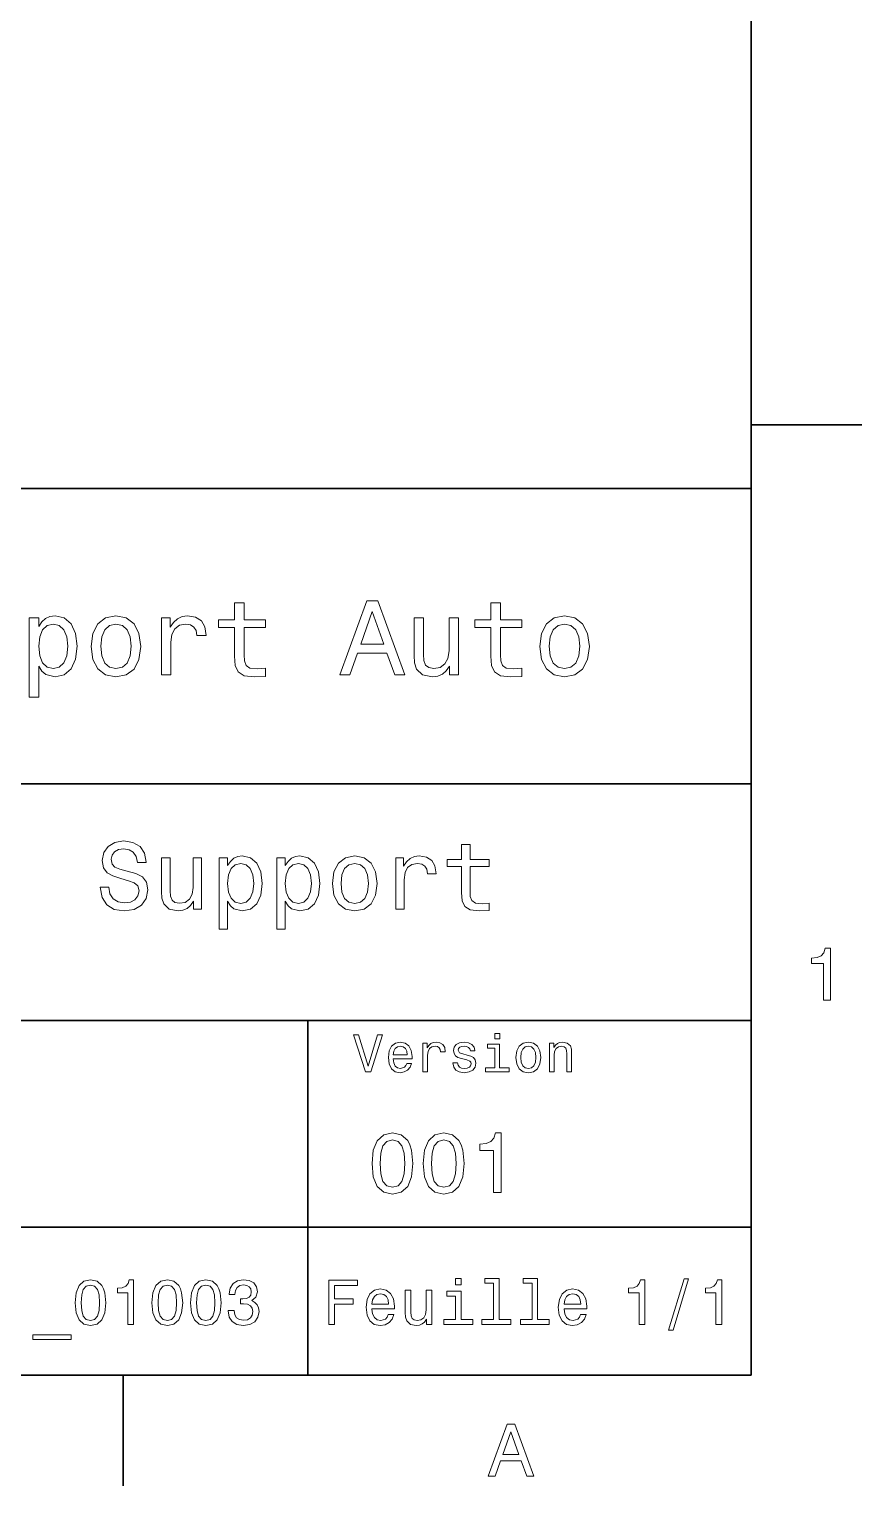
# Model space of a CAD drawing. Extents: x 0 to 420, y 0 to 297.
# Drawn here: x 361.1 to 417.5, y 2.5 to 101.1 of the extents above; entities that cross this region are included whole.
import ezdxf

# ---------------------------------------------------------------- set-up
doc = ezdxf.new("R2010")
doc.units = 0

msp = doc.modelspace()

# ---------------------------------------------------------------- linework, layer by layer
at = {"color": 7, "lineweight": 35}
for p, q in [((410, 10), (410, 287)), ((220, 70), (410, 70)), ((410, 70), (410, 10)), ((285, 50), (410, 50)), ((285, 34), (410, 34)), ((380, 10), (380, 34)), ((285, 20), (410, 20)), ((10, 10), (410, 10)), ((220, 10), (410, 10))]:
    msp.add_line(p, q, dxfattribs=at)
at = {"color": 7, "lineweight": 35, "ltscale": 0.1875}
for p, q in [((410, 74.300003), (417.5, 74.300003)), ((367.5, 10), (367.5, 2.5))]:
    msp.add_line(p, q, dxfattribs=at)
at = {"color": 7, "lineweight": 13}
for points in [[(375.050415, 60.579971), (375.050415, 58.64193), (375.093658, 58.015129), (375.29538, 57.582851), (375.698853, 57.330688), (376.383301, 57.244236), (377.132568, 57.280258), (377.132568, 57.827808), (376.585022, 57.78458), (376.087891, 57.842216), (375.82132, 58.022331), (375.706055, 58.324928), (375.684448, 58.75), (375.684448, 60.579971), (377.132568, 60.579971), (377.132568, 61.120316), (375.684448, 61.120316), (375.684448, 62.251438), (375.050415, 62.251438), (375.050415, 61.120316), (373.955322, 61.120316), (373.955322, 60.579971)], [(382.175781, 57.381123), (382.838623, 57.381123), (383.364563, 58.850864), (385.360229, 58.850864), (385.886169, 57.381123), (386.563416, 57.381123), (384.733429, 62.388329), (383.998566, 62.388329)], [(392.399109, 60.579971), (392.399109, 58.64193), (392.442352, 58.015129), (392.644073, 57.582851), (393.047546, 57.330688), (393.731995, 57.244236), (394.481262, 57.280258), (394.481262, 57.827808), (393.933716, 57.78458), (393.436584, 57.842216), (393.170013, 58.022331), (393.054749, 58.324928), (393.033142, 58.75), (393.033142, 60.579971), (394.481262, 60.579971), (394.481262, 61.120316), (393.033142, 61.120316), (393.033142, 62.251438), (392.399109, 62.251438), (392.399109, 61.120316), (391.304016, 61.120316), (391.304016, 60.579971)], [(361.786743, 60.652016), (361.786743, 61.25), (361.15274, 61.25), (361.15274, 55.882565), (361.786743, 55.882565), (361.786743, 57.971901), (362.010101, 57.633286), (362.262268, 57.409943), (362.896271, 57.244236), (363.501465, 57.381123), (363.976959, 57.791786), (364.286743, 58.440201), (364.402039, 59.319164), (364.286743, 60.190922), (363.976959, 60.839336), (363.501465, 61.242794), (362.896271, 61.386887), (362.550446, 61.343658), (362.255066, 61.206772), (362.002899, 60.976223)], [(365.338623, 59.311958), (365.453888, 58.432995), (365.785309, 57.78458), (366.311249, 57.381123), (367.017303, 57.244236), (367.716125, 57.381123), (368.242065, 57.777374), (368.573486, 58.425793), (368.695984, 59.311958), (368.573486, 60.190922), (368.242065, 60.846542), (367.716125, 61.242794), (367.017303, 61.386887), (366.311249, 61.242794), (365.785309, 60.839336), (365.453888, 60.190922)], [(370.100861, 57.381123), (370.734863, 57.381123), (370.734863, 59.592937), (370.799713, 60.12608), (370.994232, 60.507923), (371.311249, 60.738472), (371.736328, 60.817722), (372.053314, 60.767288), (372.291077, 60.623199), (372.435181, 60.378242), (372.485596, 60.046829), (373.126801, 60.046829), (373.040344, 60.630402), (372.802612, 61.048271), (372.406342, 61.30043), (371.865997, 61.386887), (371.498566, 61.32925), (371.181549, 61.185158), (370.900574, 60.940201), (370.677246, 60.608788), (370.677246, 61.25), (370.100861, 61.25)], [(383.595093, 59.463257), (384.365997, 61.667866), (385.136902, 59.463257)], [(390.194519, 61.25), (389.560516, 61.25), (389.560516, 59.016571), (389.488464, 58.497837), (389.279541, 58.123196), (388.955322, 57.892651), (388.530243, 57.820602), (388.19165, 57.878242), (387.975494, 58.051151), (387.853027, 58.346542), (387.824219, 58.764408), (387.824219, 61.25), (387.190186, 61.25), (387.190186, 58.706772), (387.211792, 58.195244), (387.348694, 57.770172), (387.766571, 57.381123), (388.436584, 57.244236), (388.796814, 57.294666), (389.106628, 57.424351), (389.373199, 57.647694), (389.589325, 57.971901), (389.589325, 57.381123), (390.194519, 57.381123)], [(395.698853, 59.311958), (395.814117, 58.432995), (396.145508, 57.78458), (396.671448, 57.381123), (397.377502, 57.244236), (398.076355, 57.381123), (398.602295, 57.777374), (398.933716, 58.425793), (399.056183, 59.311958), (398.933716, 60.190922), (398.602295, 60.846542), (398.076355, 61.242794), (397.377502, 61.386887), (396.671448, 61.242794), (396.145508, 60.839336), (395.814117, 60.190922)], [(362.788208, 57.8134), (362.363129, 57.907059), (362.053314, 58.195244), (361.858795, 58.663544), (361.793945, 59.319164), (361.858795, 59.967579), (362.053314, 60.435879), (362.363129, 60.716858), (362.788208, 60.817722), (363.177246, 60.716858), (363.48703, 60.428673), (363.68158, 59.960373), (363.753601, 59.319164), (363.68158, 58.67075), (363.48703, 58.195244), (363.177246, 57.907059)], [(365.98703, 59.319164), (366.05188, 59.967579), (366.253601, 60.435879), (366.57782, 60.72406), (367.017303, 60.824928), (367.449585, 60.72406), (367.773773, 60.443081), (367.975525, 59.967579), (368.047546, 59.319164), (367.975525, 58.663544), (367.773773, 58.188038), (367.449585, 57.899853), (367.017303, 57.806194), (366.57782, 57.899853), (366.253601, 58.188038), (366.05188, 58.663544)], [(396.34726, 59.319164), (396.412109, 59.967579), (396.613831, 60.435879), (396.938019, 60.72406), (397.377502, 60.824928), (397.809784, 60.72406), (398.134003, 60.443081), (398.335724, 59.967579), (398.407776, 59.319164), (398.335724, 58.663544), (398.134003, 58.188038), (397.809784, 57.899853), (397.377502, 57.806194), (396.938019, 57.899853), (396.613831, 58.188038), (396.412109, 58.663544)], [(366.541046, 43.015129), (365.950989, 43.015129), (366.080688, 42.327808), (366.404877, 41.822044), (366.904175, 41.517288), (367.578522, 41.407059), (368.246399, 41.510807), (368.745667, 41.796108), (369.063385, 42.243515), (369.180115, 42.833572), (369.082825, 43.365273), (368.810516, 43.708931), (368.369568, 43.935879), (367.779541, 44.104465), (367.273773, 44.227665), (366.943054, 44.370316), (366.755035, 44.577808), (366.696655, 44.902016), (366.755035, 45.193802), (366.923615, 45.414265), (367.182983, 45.5634), (367.539612, 45.615273), (367.90271, 45.55043), (368.188019, 45.375359), (368.376068, 45.083572), (368.466858, 44.688038), (369.056915, 44.688038), (369.056915, 44.701008), (368.953156, 45.310516), (368.648407, 45.764408), (368.168579, 46.049709), (367.520172, 46.146973), (366.936584, 46.049709), (366.482697, 45.777374), (366.190918, 45.355907), (366.087158, 44.811237), (366.171448, 44.324928), (366.417847, 43.994236), (366.806915, 43.773773), (367.338593, 43.605186), (367.863831, 43.456051), (368.259338, 43.3134), (368.499268, 43.105907), (368.583557, 42.76873), (368.505737, 42.425072), (368.304749, 42.165707), (368, 42.003601), (367.604462, 41.951729), (367.163544, 42.023052), (366.826355, 42.230545), (366.612366, 42.567722)], [(390.40921, 44.409222), (390.40921, 42.664986), (390.44812, 42.100864), (390.629669, 41.711815), (390.992798, 41.484871), (391.608765, 41.407059), (392.283142, 41.43948), (392.283142, 41.932274), (391.790344, 41.893372), (391.342926, 41.945244), (391.103027, 42.107349), (390.999268, 42.379681), (390.979797, 42.762245), (390.979797, 44.409222), (392.283142, 44.409222), (392.283142, 44.895531), (390.979797, 44.895531), (390.979797, 45.913544), (390.40921, 45.913544), (390.40921, 44.895531), (389.423615, 44.895531), (389.423615, 44.409222)], [(372.811218, 45.012245), (372.240631, 45.012245), (372.240631, 43.002159), (372.175781, 42.535301), (371.987732, 42.198124), (371.695953, 41.990631), (371.313385, 41.925793), (371.008636, 41.977665), (370.814117, 42.133286), (370.703888, 42.399136), (370.677948, 42.775215), (370.677948, 45.012245), (370.10733, 45.012245), (370.10733, 42.723343), (370.12677, 42.262966), (370.25, 41.880402), (370.626068, 41.530258), (371.229095, 41.407059), (371.553284, 41.45245), (371.832123, 41.569164), (372.072021, 41.770172), (372.266541, 42.061958), (372.266541, 41.530258), (372.811218, 41.530258)], [(374.56842, 44.474064), (374.56842, 45.012245), (373.997833, 45.012245), (373.997833, 40.181557), (374.56842, 40.181557), (374.56842, 42.061958), (374.76944, 41.757202), (374.996399, 41.556194), (375.566986, 41.407059), (376.111664, 41.530258), (376.539612, 41.899857), (376.81842, 42.483429), (376.92218, 43.274494), (376.81842, 44.059078), (376.539612, 44.642651), (376.111664, 45.005764), (375.566986, 45.135445), (375.255737, 45.096542), (374.989899, 44.973343), (374.762939, 44.76585)], [(375.469727, 41.919308), (375.087158, 42.003601), (374.80835, 42.262966), (374.63327, 42.684437), (374.574921, 43.274494), (374.63327, 43.858067), (374.80835, 44.279537), (375.087158, 44.532421), (375.469727, 44.623199), (375.819885, 44.532421), (376.098694, 44.273052), (376.273773, 43.851585), (376.338623, 43.274494), (376.273773, 42.690922), (376.098694, 42.262966), (375.819885, 42.003601)], [(378.471893, 44.474064), (378.471893, 45.012245), (377.901276, 45.012245), (377.901276, 40.181557), (378.471893, 40.181557), (378.471893, 42.061958), (378.672913, 41.757202), (378.899841, 41.556194), (379.470459, 41.407059), (380.015137, 41.530258), (380.443054, 41.899857), (380.721893, 42.483429), (380.825623, 43.274494), (380.721893, 44.059078), (380.443054, 44.642651), (380.015137, 45.005764), (379.470459, 45.135445), (379.15921, 45.096542), (378.893372, 44.973343), (378.666412, 44.76585)], [(379.373169, 41.919308), (378.990631, 42.003601), (378.711792, 42.262966), (378.536743, 42.684437), (378.478394, 43.274494), (378.536743, 43.858067), (378.711792, 44.279537), (378.990631, 44.532421), (379.373169, 44.623199), (379.723328, 44.532421), (380.002136, 44.273052), (380.177216, 43.851585), (380.242065, 43.274494), (380.177216, 42.690922), (380.002136, 42.262966), (379.723328, 42.003601)], [(381.668579, 43.268009), (381.772339, 42.476944), (382.070587, 41.893372), (382.543945, 41.530258), (383.179382, 41.407059), (383.80835, 41.530258), (384.281677, 41.886887), (384.579956, 42.470459), (384.690186, 43.268009), (384.579956, 44.059078), (384.281677, 44.649136), (383.80835, 45.005764), (383.179382, 45.135445), (382.543945, 45.005764), (382.070587, 44.642651), (381.772339, 44.059078)], [(382.252136, 43.274494), (382.310516, 43.858067), (382.492065, 44.279537), (382.783844, 44.538902), (383.179382, 44.629681), (383.56842, 44.538902), (383.860229, 44.286022), (384.041779, 43.858067), (384.106628, 43.274494), (384.041779, 42.684437), (383.860229, 42.256481), (383.56842, 41.997116), (383.179382, 41.912823), (382.783844, 41.997116), (382.492065, 42.256481), (382.310516, 42.684437)], [(385.95459, 41.530258), (386.525208, 41.530258), (386.525208, 43.520893), (386.583557, 44.000721), (386.758636, 44.344379), (387.043945, 44.551872), (387.426514, 44.623199), (387.711792, 44.577808), (387.925781, 44.448124), (388.055481, 44.227665), (388.100861, 43.929394), (388.677948, 43.929394), (388.600128, 44.454609), (388.386169, 44.830692), (388.029541, 45.057636), (387.543213, 45.135445), (387.212524, 45.083572), (386.927216, 44.953888), (386.674347, 44.733429), (386.473328, 44.435158), (386.473328, 45.012245), (385.95459, 45.012245)], [(414.909241, 35.366787), (415.368164, 35.366787), (415.368164, 38.892002), (415.025208, 38.892002), (414.934448, 38.584366), (414.752899, 38.377594), (414.475525, 38.256557), (414.092224, 38.216209), (414.092224, 37.858143), (414.909241, 37.858143)], [(384.71109, 33.03458), (384.08429, 30.905619), (383.439484, 33.03458), (383.09726, 33.03458), (383.904175, 30.530979), (384.264404, 30.530979), (385.053314, 33.03458)], [(385.784576, 31.40634), (387.052582, 31.40634), (387.056183, 31.554033), (386.998566, 31.9683), (386.840057, 32.278099), (386.587891, 32.465416), (386.252869, 32.533859), (385.925079, 32.461815), (385.672913, 32.260086), (385.510803, 31.932276), (385.453156, 31.5), (385.507202, 31.056915), (385.669312, 30.732708), (385.917877, 30.530979), (386.242065, 30.462536), (386.523041, 30.509365), (386.753601, 30.631844), (386.922913, 30.826368), (387.020172, 31.085733), (386.706787, 31.085733), (386.641937, 30.941643), (386.548279, 30.833572), (386.281708, 30.747118), (386.076355, 30.786743), (385.921478, 30.912823), (385.820618, 31.118155), (385.784576, 31.395533)], [(387.794678, 30.530979), (388.111664, 30.530979), (388.111664, 31.636887), (388.144104, 31.903458), (388.241364, 32.094379), (388.399841, 32.209652), (388.612396, 32.249279), (388.770905, 32.224064), (388.889771, 32.152016), (388.961823, 32.029537), (388.98703, 31.863832), (389.307648, 31.863832), (389.264404, 32.155621), (389.145538, 32.364552), (388.947418, 32.490635), (388.677246, 32.533859), (388.49353, 32.505043), (388.335022, 32.432995), (388.194519, 32.310516), (388.082855, 32.144814), (388.082855, 32.465416), (387.794678, 32.465416)], [(390.791779, 31.658501), (390.485596, 31.730547), (390.258636, 31.8134), (390.182983, 31.982708), (390.20462, 32.101585), (390.280273, 32.188038), (390.40274, 32.242073), (390.579254, 32.263687), (390.748566, 32.242073), (390.881836, 32.177231), (390.968292, 32.079971), (391.004333, 31.950287), (391.314117, 31.950287), (391.314117, 31.957493), (391.260101, 32.191643), (391.112396, 32.375359), (390.881836, 32.490635), (390.579254, 32.533859), (390.273041, 32.490635), (390.049713, 32.371758), (389.90921, 32.195244), (389.865997, 31.971901), (389.898407, 31.755764), (389.999268, 31.604465), (390.164978, 31.496397), (390.406342, 31.420748), (390.759369, 31.334293), (390.975494, 31.244236), (391.033142, 31.17219), (391.054749, 31.064121), (391.022339, 30.930836), (390.935883, 30.829971), (390.79538, 30.765129), (390.608063, 30.743515), (390.409943, 30.765129), (390.265839, 30.840778), (390.168579, 30.963255), (390.128967, 31.132565), (389.822754, 31.132565), (389.873199, 30.844379), (390.020905, 30.635447), (390.255035, 30.509365), (390.579254, 30.462536), (390.917877, 30.509365), (391.166412, 30.635447), (391.317719, 30.837175), (391.371765, 31.100143), (391.332123, 31.327089), (391.220459, 31.481987), (391.036743, 31.582851)], [(392.992798, 33.117435), (392.657776, 33.117435), (392.657776, 32.757202), (392.992798, 32.757202)], [(394.087891, 31.496397), (394.145538, 31.056915), (394.311249, 30.732708), (394.574219, 30.530979), (394.927246, 30.462536), (395.276672, 30.530979), (395.539612, 30.729107), (395.705322, 31.053314), (395.766571, 31.496397), (395.705322, 31.935879), (395.539612, 32.263687), (395.276672, 32.461815), (394.927246, 32.533859), (394.574219, 32.461815), (394.311249, 32.260086), (394.145538, 31.935879)], [(396.350159, 30.530979), (396.667145, 30.530979), (396.667145, 31.647694), (396.699554, 31.903458), (396.804047, 32.090778), (396.966125, 32.206051), (397.182281, 32.249279), (397.355194, 32.213257), (397.463257, 32.115993), (397.517303, 31.95389), (397.535309, 31.737751), (397.535309, 30.530979), (397.852295, 30.530979), (397.852295, 31.802593), (397.837891, 32.058357), (397.773041, 32.270893), (397.560516, 32.465416), (397.229095, 32.533859), (397.04538, 32.508644), (396.890503, 32.440201), (396.757202, 32.324928), (396.65274, 32.170029), (396.65274, 32.465416), (396.350159, 32.465416)], [(385.784576, 31.672911), (385.824219, 31.921469), (385.921478, 32.105186), (386.069153, 32.216858), (386.263702, 32.256485), (386.45462, 32.216858), (386.602295, 32.105186), (386.692352, 31.921469), (386.724792, 31.672911)], [(392.981995, 30.79755), (392.981995, 32.400574), (392.167877, 32.400574), (392.167877, 32.130402), (392.664978, 32.130402), (392.664978, 30.79755), (392.016571, 30.79755), (392.016571, 30.530979), (393.637604, 30.530979), (393.637604, 30.79755)], [(394.412109, 31.5), (394.444519, 31.824207), (394.54538, 32.058357), (394.707489, 32.20245), (394.927246, 32.25288), (395.143372, 32.20245), (395.305481, 32.061958), (395.406342, 31.824207), (395.442352, 31.5), (395.406342, 31.17219), (395.305481, 30.934437), (395.143372, 30.790344), (394.927246, 30.743515), (394.707489, 30.790344), (394.54538, 30.934437), (394.444519, 31.17219)], [(384.345825, 24.314121), (384.432281, 23.409224), (384.703156, 22.763689), (385.135437, 22.371759), (385.734863, 22.244957), (386.328522, 22.371759), (386.760803, 22.763689), (387.02594, 23.409224), (387.118164, 24.314121), (387.02594, 25.213257), (386.916412, 25.570606), (386.760803, 25.864553), (386.328522, 26.256485), (385.734863, 26.38905), (385.135437, 26.256485), (384.703156, 25.858791), (384.432281, 25.213257)], [(384.899139, 24.314121), (384.945251, 25.011528), (385.089325, 25.51297), (385.348694, 25.806917), (385.734863, 25.910664), (386.115265, 25.806917), (386.374634, 25.51297), (386.518738, 25.011528), (386.56485, 24.314121), (386.518738, 23.610952), (386.374634, 23.10951), (386.115265, 22.815563), (385.734863, 22.717581), (385.348694, 22.815563), (385.089325, 23.10951), (384.945251, 23.610952)], [(387.815552, 24.314121), (387.902008, 23.409224), (388.172913, 22.763689), (388.605194, 22.371759), (389.20462, 22.244957), (389.798279, 22.371759), (390.23056, 22.763689), (390.495667, 23.409224), (390.587891, 24.314121), (390.495667, 25.213257), (390.386169, 25.570606), (390.23056, 25.864553), (389.798279, 26.256485), (389.20462, 26.38905), (388.605194, 26.256485), (388.172913, 25.858791), (387.902008, 25.213257)], [(388.368866, 24.314121), (388.414978, 25.011528), (388.559082, 25.51297), (388.818451, 25.806917), (389.20462, 25.910664), (389.585022, 25.806917), (389.844391, 25.51297), (389.988464, 25.011528), (390.034576, 24.314121), (389.988464, 23.610952), (389.844391, 23.10951), (389.585022, 22.815563), (389.20462, 22.717581), (388.818451, 22.815563), (388.559082, 23.10951), (388.414978, 23.610952)], [(392.570618, 22.360231), (393.095093, 22.360231), (393.095093, 26.38905), (392.703156, 26.38905), (392.599426, 26.037464), (392.391937, 25.801153), (392.074921, 25.662825), (391.636902, 25.616714), (391.636902, 25.207493), (392.570618, 25.207493)], [(364.247833, 14.894093), (364.312683, 14.215418), (364.515839, 13.731268), (364.840057, 13.43732), (365.289612, 13.342219), (365.734863, 13.43732), (366.059082, 13.731268), (366.257904, 14.215418), (366.327087, 14.894093), (366.257904, 15.568444), (366.175781, 15.836456), (366.059082, 16.056917), (365.734863, 16.350864), (365.289612, 16.450289), (364.840057, 16.350864), (364.515839, 16.052593), (364.312683, 15.568444)], [(364.662811, 14.894093), (364.697388, 15.417148), (364.805481, 15.793228), (365, 16.013689), (365.289612, 16.091499), (365.574921, 16.013689), (365.76944, 15.793228), (365.877502, 15.417148), (365.912109, 14.894093), (365.877502, 14.366715), (365.76944, 13.990634), (365.574921, 13.770173), (365.289612, 13.696686), (365, 13.770173), (364.805481, 13.990634), (364.697388, 14.366715)], [(367.814117, 13.428675), (368.207489, 13.428675), (368.207489, 16.450289), (367.913544, 16.450289), (367.835724, 16.1866), (367.680115, 16.009367), (367.442352, 15.905621), (367.113831, 15.871038), (367.113831, 15.564121), (367.814117, 15.564121)], [(369.452454, 14.894093), (369.517273, 14.215418), (369.720459, 13.731268), (370.044678, 13.43732), (370.494232, 13.342219), (370.939484, 13.43732), (371.263672, 13.731268), (371.462524, 14.215418), (371.531708, 14.894093), (371.462524, 15.568444), (371.380402, 15.836456), (371.263672, 16.056917), (370.939484, 16.350864), (370.494232, 16.450289), (370.044678, 16.350864), (369.720459, 16.052593), (369.517273, 15.568444)], [(369.867432, 14.894093), (369.902008, 15.417148), (370.010071, 15.793228), (370.20459, 16.013689), (370.494232, 16.091499), (370.779541, 16.013689), (370.97406, 15.793228), (371.082123, 15.417148), (371.116699, 14.894093), (371.082123, 14.366715), (370.97406, 13.990634), (370.779541, 13.770173), (370.494232, 13.696686), (370.20459, 13.770173), (370.010071, 13.990634), (369.902008, 14.366715)], [(372.054749, 14.894093), (372.119598, 14.215418), (372.322754, 13.731268), (372.646973, 13.43732), (373.096527, 13.342219), (373.541779, 13.43732), (373.865997, 13.731268), (374.064819, 14.215418), (374.134003, 14.894093), (374.064819, 15.568444), (373.982697, 15.836456), (373.865997, 16.056917), (373.541779, 16.350864), (373.096527, 16.450289), (372.646973, 16.350864), (372.322754, 16.052593), (372.119598, 15.568444)], [(372.469727, 14.894093), (372.504303, 15.417148), (372.612396, 15.793228), (372.806915, 16.013689), (373.096527, 16.091499), (373.381836, 16.013689), (373.576355, 15.793228), (373.684418, 15.417148), (373.719025, 14.894093), (373.684418, 14.366715), (373.576355, 13.990634), (373.381836, 13.770173), (373.096527, 13.696686), (372.806915, 13.770173), (372.612396, 13.990634), (372.504303, 14.366715)], [(374.609497, 14.371037), (374.609497, 14.340778), (374.67868, 13.925793), (374.881836, 13.614553), (375.201721, 13.415707), (375.625366, 13.342219), (376.074921, 13.415707), (376.412109, 13.605908), (376.628235, 13.908502), (376.706055, 14.297551), (376.671448, 14.552594), (376.576355, 14.760087), (376.420746, 14.92003), (376.213257, 15.036744), (376.494232, 15.270173), (376.593658, 15.641932), (376.528809, 15.979107), (376.342926, 16.23415), (376.040344, 16.394093), (375.625366, 16.450289), (375.236298, 16.381124), (374.938049, 16.190922), (374.7435, 15.888329), (374.67868, 15.486312), (374.67868, 15.456053), (375.063385, 15.456053), (375.097961, 15.73271), (375.210358, 15.931557), (375.391937, 16.052593), (375.646973, 16.095821), (375.871765, 16.061239), (376.036011, 15.970462), (376.135437, 15.823487), (376.174347, 15.62464), (376.135437, 15.412825), (376.031708, 15.270173), (375.850128, 15.183718), (375.603729, 15.157782), (375.43515, 15.162104), (375.43515, 14.820605), (375.646973, 14.829251), (375.919312, 14.790346), (376.122467, 14.6866), (376.2435, 14.518012), (376.286743, 14.297551), (376.239197, 14.04683), (376.113831, 13.860951), (375.914978, 13.744237), (375.651306, 13.705332), (375.378967, 13.748559), (375.180115, 13.878242), (375.054749, 14.085735), (375.007202, 14.371037)], [(381.414978, 13.428675), (381.817017, 13.428675), (381.817017, 14.807637), (383.079254, 14.807637), (383.079254, 15.166427), (381.817017, 15.166427), (381.817017, 16.065563), (383.368866, 16.065563), (383.368866, 16.428675), (381.414978, 16.428675)], [(384.341492, 14.479107), (385.863098, 14.479107), (385.867432, 14.656341), (385.798279, 15.153459), (385.608063, 15.525217), (385.305481, 15.75), (384.903473, 15.832133), (384.510101, 15.745678), (384.207489, 15.503603), (384.01297, 15.110231), (383.943817, 14.591499), (384.008636, 14.059798), (384.203156, 13.67075), (384.501434, 13.428675), (384.890503, 13.346542), (385.227661, 13.402739), (385.504333, 13.549712), (385.707489, 13.783141), (385.824219, 14.09438), (385.44812, 14.09438), (385.370331, 13.92147), (385.257935, 13.791787), (384.938049, 13.688041), (384.69165, 13.735591), (384.505768, 13.886888), (384.384735, 14.133286), (384.341492, 14.466139)], [(390.389038, 16.532421), (389.98703, 16.532421), (389.98703, 16.100145), (390.389038, 16.100145)], [(392.572052, 16.212536), (392.572052, 13.748559), (391.789612, 13.748559), (391.789612, 13.428675), (393.73056, 13.428675), (393.73056, 13.748559), (392.952454, 13.748559), (392.952454, 16.532421), (391.975494, 16.532421), (391.975494, 16.212536)], [(395.174347, 16.212536), (395.174347, 13.748559), (394.391937, 13.748559), (394.391937, 13.428675), (396.332855, 13.428675), (396.332855, 13.748559), (395.554749, 13.748559), (395.554749, 16.532421), (394.57782, 16.532421), (394.57782, 16.212536)], [(397.353027, 14.479107), (398.874634, 14.479107), (398.878967, 14.656341), (398.809814, 15.153459), (398.619598, 15.525217), (398.317017, 15.75), (397.914978, 15.832133), (397.521606, 15.745678), (397.219025, 15.503603), (397.024506, 15.110231), (396.955322, 14.591499), (397.020172, 14.059798), (397.214691, 13.67075), (397.51297, 13.428675), (397.902008, 13.346542), (398.239197, 13.402739), (398.515839, 13.549712), (398.719025, 13.783141), (398.835724, 14.09438), (398.459656, 14.09438), (398.381836, 13.92147), (398.26944, 13.791787), (397.949554, 13.688041), (397.703186, 13.735591), (397.517303, 13.886888), (397.39624, 14.133286), (397.353027, 14.466139)], [(402.416443, 13.428675), (402.809814, 13.428675), (402.809814, 16.450289), (402.515839, 16.450289), (402.438049, 16.1866), (402.28241, 16.009367), (402.044678, 15.905621), (401.716125, 15.871038), (401.716125, 15.564121), (402.416443, 15.564121)], [(404.42218, 13.026657), (404.720459, 13.026657), (405.766571, 16.510807), (405.463989, 16.510807)], [(407.621033, 13.428675), (408.014404, 13.428675), (408.014404, 16.450289), (407.720459, 16.450289), (407.642639, 16.1866), (407.48703, 16.009367), (407.249268, 15.905621), (406.920746, 15.871038), (406.920746, 15.564121), (407.621033, 15.564121)], [(384.341492, 14.798992), (384.389038, 15.097262), (384.505768, 15.317724), (384.682983, 15.45173), (384.916412, 15.49928), (385.145538, 15.45173), (385.322754, 15.317724), (385.430847, 15.097262), (385.469727, 14.798992)], [(388.400574, 15.75), (388.020172, 15.75), (388.020172, 14.409943), (387.976959, 14.098703), (387.851593, 13.873919), (387.657074, 13.735591), (387.402008, 13.692364), (387.198853, 13.726946), (387.069153, 13.830692), (386.995667, 14.007925), (386.978394, 14.258646), (386.978394, 15.75), (386.597992, 15.75), (386.597992, 14.224064), (386.610962, 13.917148), (386.693085, 13.662104), (386.943817, 13.428675), (387.345825, 13.346542), (387.561951, 13.376801), (387.747833, 13.454611), (387.907776, 13.588617), (388.037476, 13.783141), (388.037476, 13.428675), (388.400574, 13.428675)], [(390.376068, 13.748559), (390.376068, 15.672191), (389.399139, 15.672191), (389.399139, 15.347983), (389.995667, 15.347983), (389.995667, 13.748559), (389.21759, 13.748559), (389.21759, 13.428675), (391.162811, 13.428675), (391.162811, 13.748559)], [(397.353027, 14.798992), (397.400574, 15.097262), (397.517303, 15.317724), (397.694519, 15.45173), (397.927948, 15.49928), (398.157074, 15.45173), (398.33429, 15.317724), (398.442352, 15.097262), (398.481262, 14.798992)], [(361.386169, 12.711096), (361.386169, 12.408502), (363.988464, 12.408502), (363.988464, 12.711096)], [(392.216858, 3.166787), (392.680847, 3.166787), (393.049011, 4.195605), (394.445984, 4.195605), (394.814117, 3.166787), (395.288177, 3.166787), (394.007202, 6.67183), (393.492798, 6.67183)], [(393.210388, 4.624279), (393.75, 6.167507), (394.289642, 4.624279)]]:
    msp.add_lwpolyline(points, close=True, dxfattribs=at)

doc.saveas('drawing.dxf')
